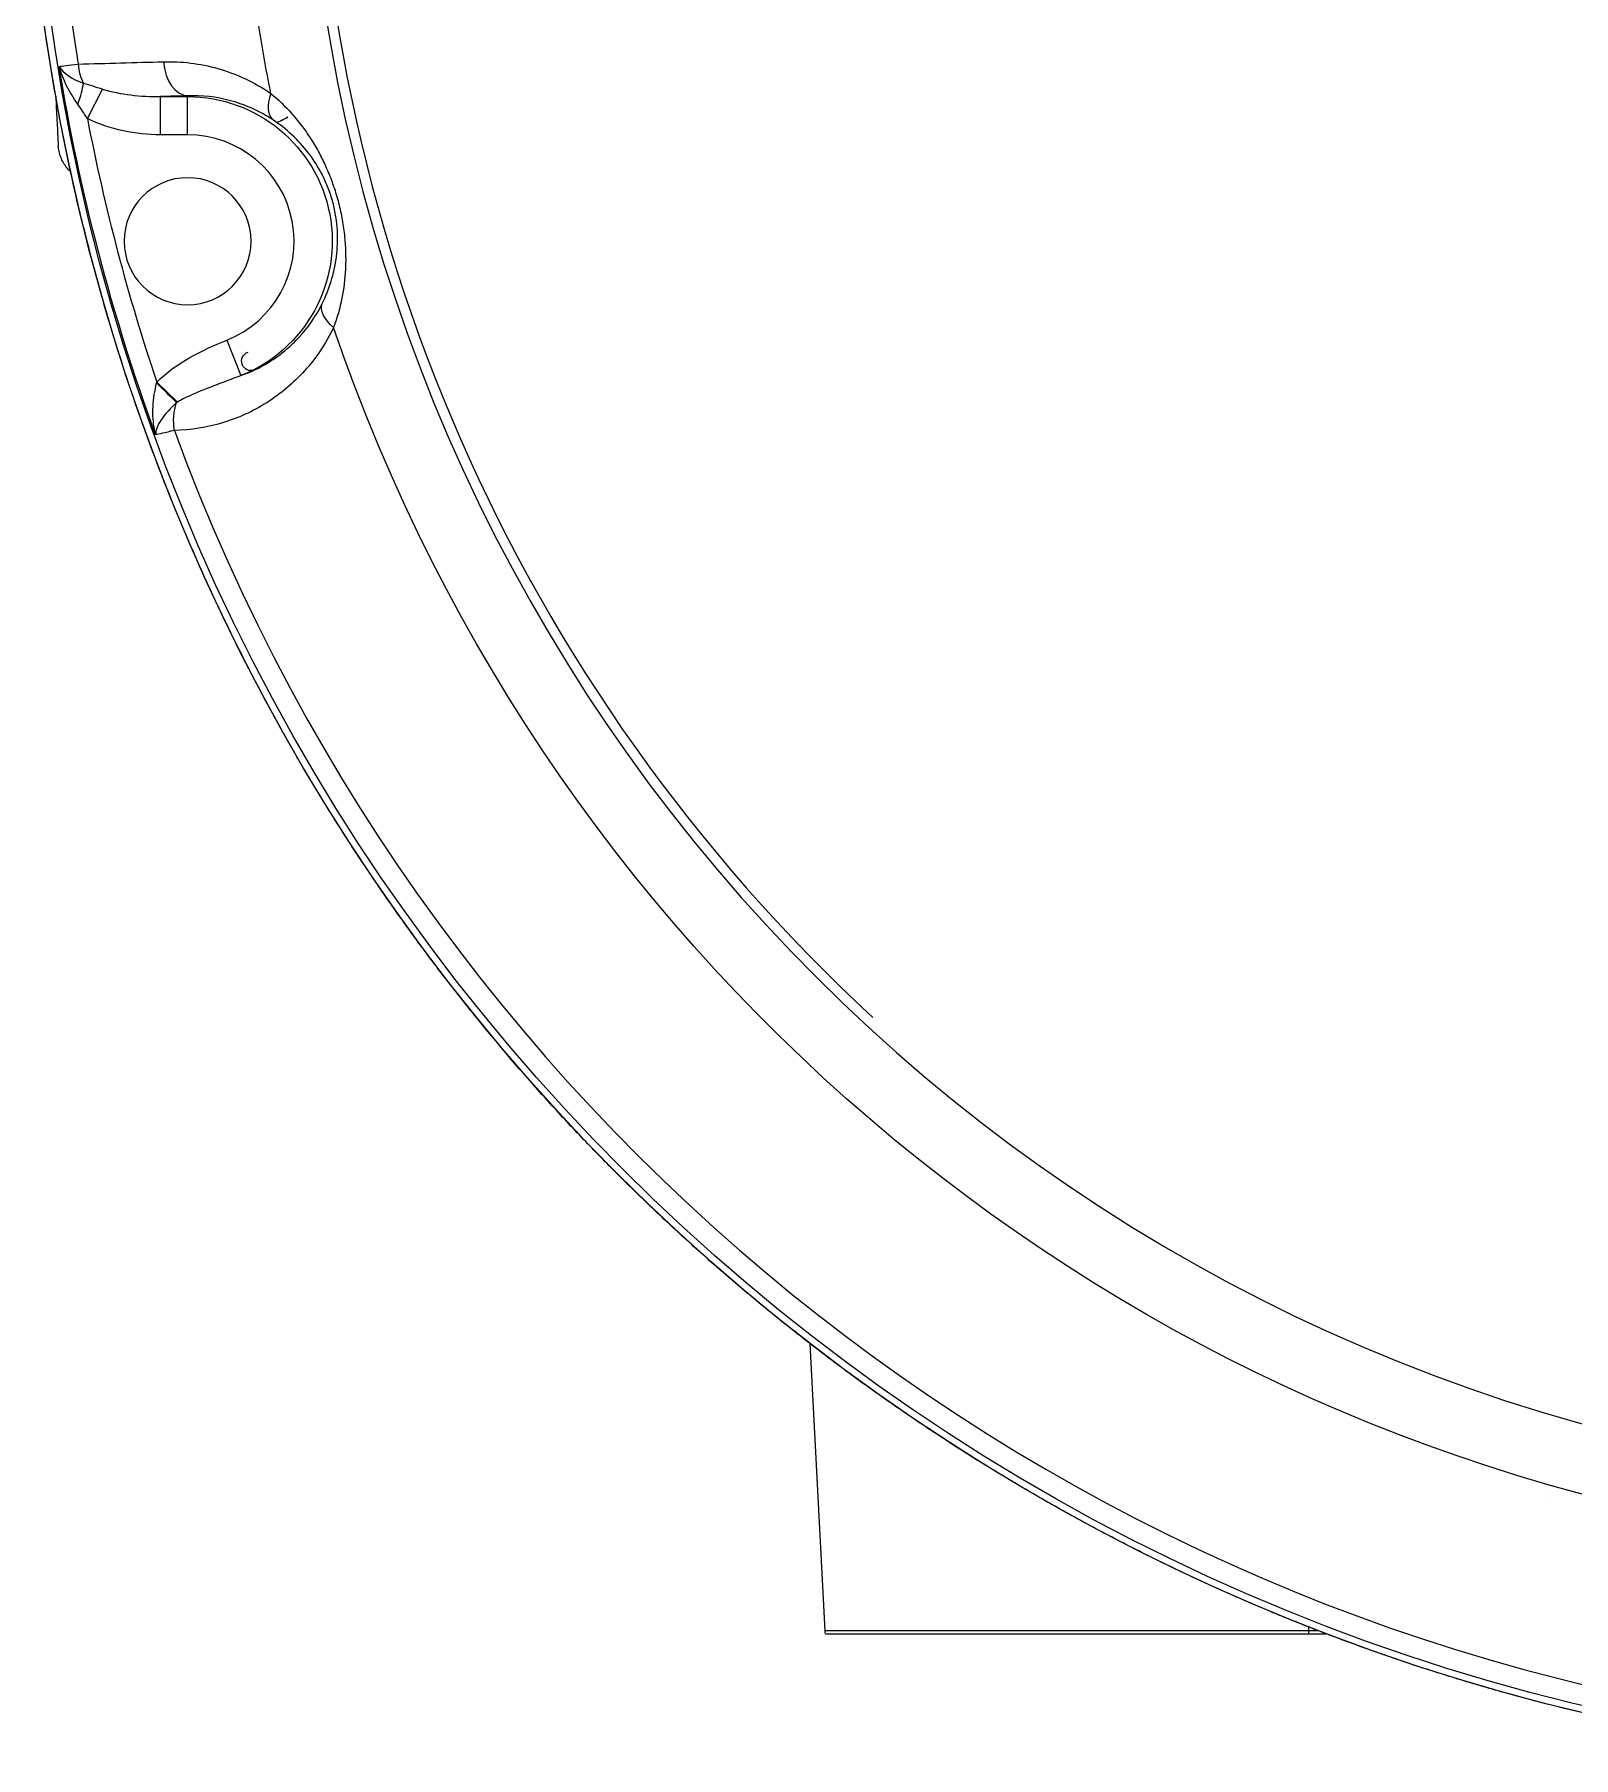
# Model space of a CAD drawing. Header units: millimetres. Extents: x 553637 to 584936, y 5008 to 53898.
# Drawn here: x 560047.9 to 560128.5, y 42126 to 42216.2 of the extents above; entities that cross this region are included whole.
import ezdxf

# ---------------------------------------------------------------- set-up
doc = ezdxf.new("R2010")
doc.units = ezdxf.units.MM
doc.header["$LTSCALE"] = 10
doc.header["$MEASUREMENT"] = 0
doc.layers.add('2', color=2, linetype='Continuous')

msp = doc.modelspace()

# ---------------------------------------------------------------- linework, layer by layer
at = {"layer": '2', "extrusion": (-1, 1.31047e-06, 1.33332e-29)}
for p, q in [((560050.698, 42211.798), (560051.49, 42213.335)), ((560054.532, 42210.939), (560054.532, 42212.938)), ((560054.532, 42212.938), (560055.947, 42212.938)), ((560055.947, 42212.979), (560055.947, 42212.938)), ((560055.947, 42210.939), (560055.947, 42212.938)), ((560055.947, 42210.939), (560054.532, 42210.939)), ((560057.997, 42200.193), (560058.732, 42198.335)), ((560054.337, 42197.993), (560055.42, 42196.951)), ((560089.309, 42132.631), (560088.521, 42147.667)), ((560115.149, 42132.631), (560089.309, 42132.631)), ((560114.611, 42132.841), (560114.606, 42132.631))]:
    msp.add_line(p, q, dxfattribs=at)
at = {"layer": '2', "extrusion": (3.3667e-22, 2.56909e-16, -1)}
msp.add_circle((-560055.947, 42205.371), 3.323, dxfattribs=at)
at = {"layer": '2'}
for centre, radius, start, end in [((560153.409, 42231.486), 91.357, 101.91624, 258.08361), ((560153.409, 42231.486), 90.824, 132.70931, 227.29054), ((560153.409, 42231.486), 104.558, 186.22866, 189.27067), ((560153.409, 42231.486), 104.58, 190.85086, 198.67851), ((560055.947, 42205.371), 5.569, 291.59707, 89.99992), ((560153.408, 42231.485), 105.999, 193.86382, 196.1359), ((560153.409, 42231.486), 104.558, 200.15205, 263.77506)]:
    msp.add_arc(centre, radius, start, end, dxfattribs=at)
at = {"layer": '2', "extrusion": (3.3667e-22, 2.56909e-16, -1)}
for centre, radius, start, end in [((-560153.409, 42231.486), 105.993, 275.64794, 354.35101), ((-560153.41, 42231.486), 106.002, 346.13618, 353.72619), ((-560153.409, 42231.486), 105.628, 276.2249, 353.77138), ((-560153.409, 42231.486), 94.905, 348.83296, 351.88402), ((-560153.409, 42231.486), 105.556, 339.9193, 350.74868), ((-560055.947, 42205.371), 7.567, 90.00008, 248.40302), ((-560054.884, 42205.086), 4.5, 12.84101, 13.05452), ((-560054.884, 42205.086), 4.5, 316.94608, 317.15927), ((-560153.409, 42231.486), 94.905, 278.09154, 341.16719), ((-560059.271, 42199.095), 0.5, 250.72533, 70.72533)]:
    msp.add_arc(centre, radius, start, end, dxfattribs=at)
at = {"layer": '2'}
for centre, major_axis, ratio, start_param, end_param in [((560051.486, 42214.849), (-0.058, 1.999), 0.63945, 1.655983, 2.20517), ((560055.947, 42214.978), (-0.058, 1.999), 0.63914, 1.65982, 3.096199), ((560049.495, 42212.419), (-0.851, -1.81), 0.295936, 1.779439, 2.436257), ((560153.606, 42231.544), (-96.958, -28.77), 0.99897, 6.179641, 6.179642), ((560061.562, 42213.354), (-1.117, -1.659), 0.509592, -1.098044, -0.040572), ((560060.751, 42211.624), (-0.439, -0.24), 0.000012, 1.828335, 4.969927), ((560054.317, 42198.421), (-0.312, -1.394), 0.082222, 1.244483, 1.277241), ((560153.606, 42231.544), (-96.958, -28.77), 0.99897, 0.048466, 0.048468), ((560127.674, 42144.254), (0.197, 4.996), 0.237928, 2.72856, 2.728701), ((560127.806, 42144.247), (0.369, 4.987), 0.205618, 2.900191, 2.900324)]:
    msp.add_ellipse(centre, major_axis=major_axis, ratio=ratio, start_param=start_param, end_param=end_param, dxfattribs=at)
at = {"layer": '2', "extrusion": (3.3667e-22, 2.56909e-16, -1)}
for centre, major_axis, ratio, start_param, end_param in [((560064.802, 42201.265), (-1.797, 0.879), 0.509592, -1.098044, -0.040572), ((560054.28, 42197.934), (-1.438, 1.39), 0.021477, 1.581863, 2.409649), ((560056.459, 42195.907), (0.053, -1.999), 0.622331, 1.363801, 2.118726), ((560113.647, 42132.736), (0, -2.003), 0.479426, 4.764738, 4.837585)]:
    msp.add_ellipse(centre, major_axis=major_axis, ratio=ratio, start_param=start_param, end_param=end_param, dxfattribs=at)
at = {"layer": '2'}
for points, degree in [([(560049.226, 42214.516), (560049.368, 42214.539), (560049.719, 42214.583), (560050.217, 42214.641)], 3), ([(560049.226, 42214.516), (560049.415, 42214.171), (560049.88, 42213.874), (560050.491, 42213.634)], 3), ([(560050.217, 42214.641), (560051.704, 42214.682), (560053.192, 42214.723), (560054.68, 42214.763)], 3), ([(560054.68, 42214.763), (560055.634, 42214.789), (560057.536, 42214.56), (560059.415, 42213.71), (560060.301, 42213.105)], 3), ([(560055.54, 42214.748), (560055.54, 42214.748), (560055.54, 42214.748), (560055.54, 42214.748)], 3), ([(560057.338, 42214.458), (560057.338, 42214.458), (560057.338, 42214.458), (560057.338, 42214.458)], 3), ([(560050.491, 42213.634), (560050.814, 42213.551), (560051.144, 42213.444), (560051.49, 42213.335)], 3), ([(560050.698, 42211.798), (560050.53, 42212.049), (560050.369, 42212.304), (560050.196, 42212.547)], 3), ([(560055.947, 42212.979), (560055.475, 42212.966), (560055.004, 42212.952), (560054.532, 42212.938)], 3), ([(560060.413, 42211.719), (560059.69, 42212.2), (560058.185, 42212.847), (560056.692, 42213.007), (560055.947, 42212.979)], 3), ([(560056.349, 42212.984), (560056.349, 42212.983), (560056.349, 42212.983), (560056.349, 42212.983)], 3), ([(560054.532, 42210.939), (560053.866, 42210.939), (560052.561, 42211.07), (560051.287, 42211.495), (560050.698, 42211.798)], 3), ([(560063.778, 42205.016), (560063.778, 42205.016), (560063.778, 42205.016), (560063.778, 42205.016)], 3), ([(560064.217, 42204.565), (560064.218, 42204.565), (560064.218, 42204.564), (560064.218, 42204.564)], 3), ([(560063.359, 42202.982), (560063.359, 42202.981), (560063.359, 42202.981), (560063.36, 42202.981)], 3), ([(560064.009, 42202.335), (560064.009, 42202.335), (560064.009, 42202.335), (560064.009, 42202.335)], 3), ([(560055.42, 42196.951), (560055.403, 42196.94), (560055.386, 42196.93), (560055.37, 42196.921)], 3), ([(560055.252, 42195.464), (560054.76, 42195.345), (560054.414, 42195.27), (560054.27, 42195.244)], 3), ([(560141.825, 42126.121), (560121.567, 42128.348), (560101.844, 42135.441), (560084.222, 42147.243), (560070.155, 42162.782), (560060.385, 42180.667)], 5), ([(560089.322, 42132.486), (560089.316, 42132.534), (560089.311, 42132.583), (560089.309, 42132.631)], 3), ([(560114.6, 42132.486), (560114.915, 42132.486), (560115.224, 42132.486), (560115.526, 42132.486)], 3)]:
    msp.add_open_spline(points, degree=degree, dxfattribs=at)
for points, knots in [([(560050.196, 42212.547), (560049.973, 42212.86), (560049.777, 42213.181), (560049.614, 42213.509), (560049.532, 42213.673), (560049.458, 42213.839), (560049.393, 42214.007), (560049.328, 42214.175), (560049.272, 42214.344), (560049.226, 42214.516)], [0, 0, 0, 0, 0.001164945, 0.001164945, 0.001164945, 0.001747418, 0.001747418, 0.001747418, 0.00232989, 0.00232989, 0.00232989, 0.00232989]), ([(560051.49, 42213.335), (560051.971, 42213.183), (560052.474, 42213.086), (560052.972, 42213.023), (560053.492, 42212.959), (560054.007, 42212.933), (560054.532, 42212.938)], [0.001243546, 0.001243546, 0.001243546, 0.001243546, 0.00282513, 0.00282513, 0.00282513, 0.004475942, 0.004475942, 0.004475942, 0.004475942]), ([(560049.041, 42212.953), (560049.064, 42212.51), (560049.086, 42212.103), (560049.104, 42211.755), (560049.146, 42210.958), (560049.172, 42210.464), (560049.175, 42210.391), (560049.176, 42210.384), (560049.176, 42210.381), (560049.176, 42210.381)], [0.1496405, 0.1496405, 0.1496405, 0.1496405, 0.25, 0.25, 0.25, 0.4792936, 0.4792936, 0.4792936, 0.4999952, 0.4999952, 0.4999952, 0.4999952]), ([(560060.301, 42213.105), (560060.697, 42212.779), (560061.06, 42212.425), (560061.397, 42212.044), (560061.591, 42211.825), (560061.776, 42211.598), (560061.953, 42211.36), (560062.093, 42211.172), (560062.228, 42210.978), (560062.359, 42210.777), (560062.378, 42210.746), (560062.398, 42210.716), (560062.418, 42210.685), (560062.566, 42210.451), (560062.708, 42210.208), (560062.842, 42209.957), (560062.963, 42209.731), (560063.078, 42209.499), (560063.186, 42209.259), (560063.198, 42209.231), (560063.21, 42209.204), (560063.222, 42209.177), (560063.34, 42208.908), (560063.45, 42208.63), (560063.551, 42208.346), (560063.651, 42208.062), (560063.741, 42207.773), (560063.82, 42207.48), (560063.898, 42207.187), (560063.965, 42206.89), (560064.02, 42206.594), (560064.075, 42206.299), (560064.118, 42206.003), (560064.15, 42205.712), (560064.154, 42205.681), (560064.157, 42205.651), (560064.16, 42205.62), (560064.216, 42205.069), (560064.229, 42204.533), (560064.208, 42204.009), (560064.206, 42203.972), (560064.205, 42203.936), (560064.203, 42203.899), (560064.177, 42203.385), (560064.117, 42202.884), (560064.021, 42202.393), (560063.918, 42201.867), (560063.773, 42201.353), (560063.585, 42200.85)], [0, 0, 0, 0, 0.00172158, 0.00172158, 0.00172158, 0.00271143, 0.00271143, 0.00271143, 0.00349563, 0.00349563, 0.00349563, 0.00361524, 0.00361524, 0.00361524, 0.00451905, 0.00451905, 0.00451905, 0.00533081, 0.00533081, 0.00533081, 0.00542286, 0.00542286, 0.00542286, 0.00632666, 0.00632666, 0.00632666, 0.00723047, 0.00723047, 0.00723047, 0.00813428, 0.00813428, 0.00813428, 0.00903809, 0.00903809, 0.00903809, 0.00913276, 0.00913276, 0.00913276, 0.01084571, 0.01084571, 0.01084571, 0.01096584, 0.01096584, 0.01096584, 0.01265333, 0.01265333, 0.01265333, 0.01446095, 0.01446095, 0.01446095, 0.01446095]), ([(560062.989, 42202.105), (560063.177, 42202.487), (560063.333, 42202.872), (560063.456, 42203.273), (560063.58, 42203.673), (560063.671, 42204.089), (560063.729, 42204.521), (560063.731, 42204.538), (560063.733, 42204.555), (560063.735, 42204.573), (560063.788, 42204.989), (560063.81, 42205.421), (560063.785, 42205.888), (560063.785, 42205.906), (560063.783, 42205.924), (560063.782, 42205.943), (560063.769, 42206.169), (560063.744, 42206.402), (560063.708, 42206.638), (560063.669, 42206.893), (560063.615, 42207.15), (560063.548, 42207.403), (560063.48, 42207.657), (560063.398, 42207.906), (560063.305, 42208.147), (560063.218, 42208.371), (560063.122, 42208.587), (560063.02, 42208.791), (560063.012, 42208.806), (560063.004, 42208.822), (560062.997, 42208.837), (560062.783, 42209.256), (560062.546, 42209.623), (560062.291, 42209.959), (560062.281, 42209.972), (560062.271, 42209.985), (560062.261, 42209.998), (560061.999, 42210.337), (560061.72, 42210.642), (560061.42, 42210.922), (560061.414, 42210.928), (560061.408, 42210.934), (560061.401, 42210.94), (560061.095, 42211.225), (560060.767, 42211.483), (560060.413, 42211.719)], [0, 0, 0, 0, 0.00157829, 0.00157829, 0.00157829, 0.00315658, 0.00315658, 0.00315658, 0.00321914, 0.00321914, 0.00321914, 0.00473487, 0.00473487, 0.00473487, 0.00479424, 0.00479424, 0.00479424, 0.00552401, 0.00552401, 0.00552401, 0.00631316, 0.00631316, 0.00631316, 0.0071023, 0.0071023, 0.0071023, 0.00783633, 0.00783633, 0.00783633, 0.00789145, 0.00789145, 0.00789145, 0.00941019, 0.00941019, 0.00941019, 0.00946973, 0.00946973, 0.00946973, 0.01101542, 0.01101542, 0.01101542, 0.01104802, 0.01104802, 0.01104802, 0.01262631, 0.01262631, 0.01262631, 0.01262631]), ([(560049.817, 42209.016), (560049.789, 42209.042), (560049.761, 42209.069), (560049.587, 42209.249), (560049.463, 42209.428), (560049.279, 42209.811), (560049.217, 42210.02), (560049.186, 42210.256), (560049.184, 42210.281), (560049.18, 42210.318), (560049.179, 42210.331), (560049.178, 42210.35), (560049.177, 42210.356), (560049.177, 42210.365), (560049.177, 42210.368), (560049.176, 42210.373), (560049.176, 42210.375), (560049.176, 42210.377), (560049.176, 42210.378), (560049.176, 42210.379), (560049.176, 42210.379), (560049.176, 42210.38), (560049.176, 42210.38), (560049.176, 42210.381), (560049.176, 42210.381), (560049.176, 42210.381), (560049.176, 42210.381), (560049.176, 42210.381), (560049.176, 42210.381), (560049.176, 42210.381), (560049.176, 42210.381), (560049.176, 42210.381), (560049.176, 42210.381), (560049.176, 42210.381)], [0.532798, 0.532798, 0.532798, 0.532798, 0.648006, 0.648006, 1.284865, 1.284865, 1.922783, 1.922783, 1.99826, 1.99826, 2.036048, 2.036048, 2.054948, 2.054948, 2.064398, 2.064398, 2.069124, 2.069124, 2.071487, 2.071487, 2.072671, 2.072671, 2.073269, 2.073269, 2.073585, 2.073585, 2.07368, 2.07368, 2.073759, 2.073759, 2.07389, 2.07389, 2.074032, 2.074032, 2.074032, 2.074032]), ([(560060.385, 42180.667), (560058.535, 42184.053), (560056.871, 42187.538), (560053.931, 42194.674), (560052.657, 42198.32), (560051.584, 42202.026)], [0, 0, 0, 0, 1.157652, 1.157652, 2.315306, 2.315306, 2.315306, 2.315306]), ([(560058.733, 42198.334), (560059.236, 42198.512), (560059.717, 42198.742), (560060.175, 42199.024), (560060.513, 42199.232), (560060.838, 42199.469), (560061.146, 42199.734), (560061.359, 42199.917), (560061.565, 42200.115), (560061.761, 42200.326), (560062.231, 42200.832), (560062.647, 42201.416), (560062.989, 42202.105)], [0.002662359, 0.002662359, 0.002662359, 0.002662359, 0.004988355, 0.004988355, 0.004988355, 0.006709358, 0.006709358, 0.006709358, 0.007902151, 0.007902151, 0.007902151, 0.010756357, 0.010756357, 0.010756357, 0.010756357]), ([(560063.585, 42200.85), (560063.169, 42199.985), (560062.657, 42199.239), (560062.066, 42198.586), (560061.475, 42197.933), (560060.805, 42197.374), (560060.083, 42196.917), (560059.359, 42196.46), (560058.587, 42196.11), (560057.775, 42195.865), (560056.967, 42195.622), (560056.118, 42195.484), (560055.252, 42195.464)], [0, 0, 0, 0, 0.00327858, 0.00327858, 0.00327858, 0.00655715, 0.00655715, 0.00655715, 0.0098453, 0.0098453, 0.0098453, 0.01311431, 0.01311431, 0.01311431, 0.01311431]), ([(560054.337, 42197.993), (560054.844, 42198.52), (560055.439, 42198.923), (560056.06, 42199.275), (560056.681, 42199.627), (560057.327, 42199.928), (560057.997, 42200.193)], [0.000083361, 0.000083361, 0.000083361, 0.000083361, 0.002276737, 0.002276737, 0.002276737, 0.004470112, 0.004470112, 0.004470112, 0.004470112]), ([(560054.27, 42195.244), (560054.225, 42195.421), (560054.191, 42195.602), (560054.168, 42195.787), (560054.145, 42195.971), (560054.133, 42196.159), (560054.13, 42196.349), (560054.129, 42196.434), (560054.13, 42196.52), (560054.133, 42196.606), (560054.134, 42196.648), (560054.136, 42196.69), (560054.138, 42196.732), (560054.161, 42197.134), (560054.223, 42197.542), (560054.326, 42197.95)], [0, 0, 0, 0, 0.00060278, 0.00060278, 0.00060278, 0.001205559, 0.001205559, 0.001205559, 0.001475038, 0.001475038, 0.001475038, 0.001607412, 0.001607412, 0.001607412, 0.002864337, 0.002864337, 0.002864337, 0.002864337]), ([(560058.732, 42198.335), (560058.454, 42198.229), (560058.176, 42198.124), (560057.897, 42198.018), (560057.619, 42197.912), (560057.34, 42197.806), (560057.062, 42197.698), (560057.034, 42197.687), (560057.005, 42197.676), (560056.977, 42197.665), (560056.727, 42197.567), (560056.478, 42197.468), (560056.23, 42197.36), (560056.093, 42197.3), (560055.956, 42197.237), (560055.821, 42197.17), (560055.685, 42197.102), (560055.551, 42197.029), (560055.42, 42196.951)], [0.000000019, 0.000000019, 0.000000019, 0.000000019, 0.000950335, 0.000950335, 0.000950335, 0.00190067, 0.00190067, 0.00190067, 0.001997029, 0.001997029, 0.001997029, 0.002851005, 0.002851005, 0.002851005, 0.003326172, 0.003326172, 0.003326172, 0.00380134, 0.00380134, 0.00380134, 0.00380134]), ([(560055.37, 42196.921), (560055.045, 42196.631), (560054.767, 42196.331), (560054.572, 42196.042), (560054.475, 42195.898), (560054.399, 42195.757), (560054.348, 42195.623), (560054.297, 42195.489), (560054.27, 42195.362), (560054.27, 42195.244)], [0, 0, 0, 0, 0.001302123, 0.001302123, 0.001302123, 0.001953184, 0.001953184, 0.001953184, 0.002604246, 0.002604246, 0.002604246, 0.002604246]), ([(560089.322, 42132.486), (560089.322, 42132.486), (560089.356, 42132.486), (560089.671, 42132.486), (560090.345, 42132.486), (560092.479, 42132.486), (560093.917, 42132.486), (560097.373, 42132.486), (560099.358, 42132.486), (560103.621, 42132.486), (560105.857, 42132.486), (560109.213, 42132.486), (560110.341, 42132.486), (560112.534, 42132.486), (560113.593, 42132.486), (560114.6, 42132.486)], [1.83403, 1.83403, 1.83403, 1.83403, 2.02299, 2.02299, 2.690662, 2.690662, 3.358333, 3.358333, 4.025917, 4.025917, 4.693537, 4.693537, 5.037705, 5.037705, 5.38188, 5.38188, 5.38188, 5.38188])]:
    msp.add_open_spline(points, degree=3, knots=knots, dxfattribs=at)

doc.saveas('drawing.dxf')
